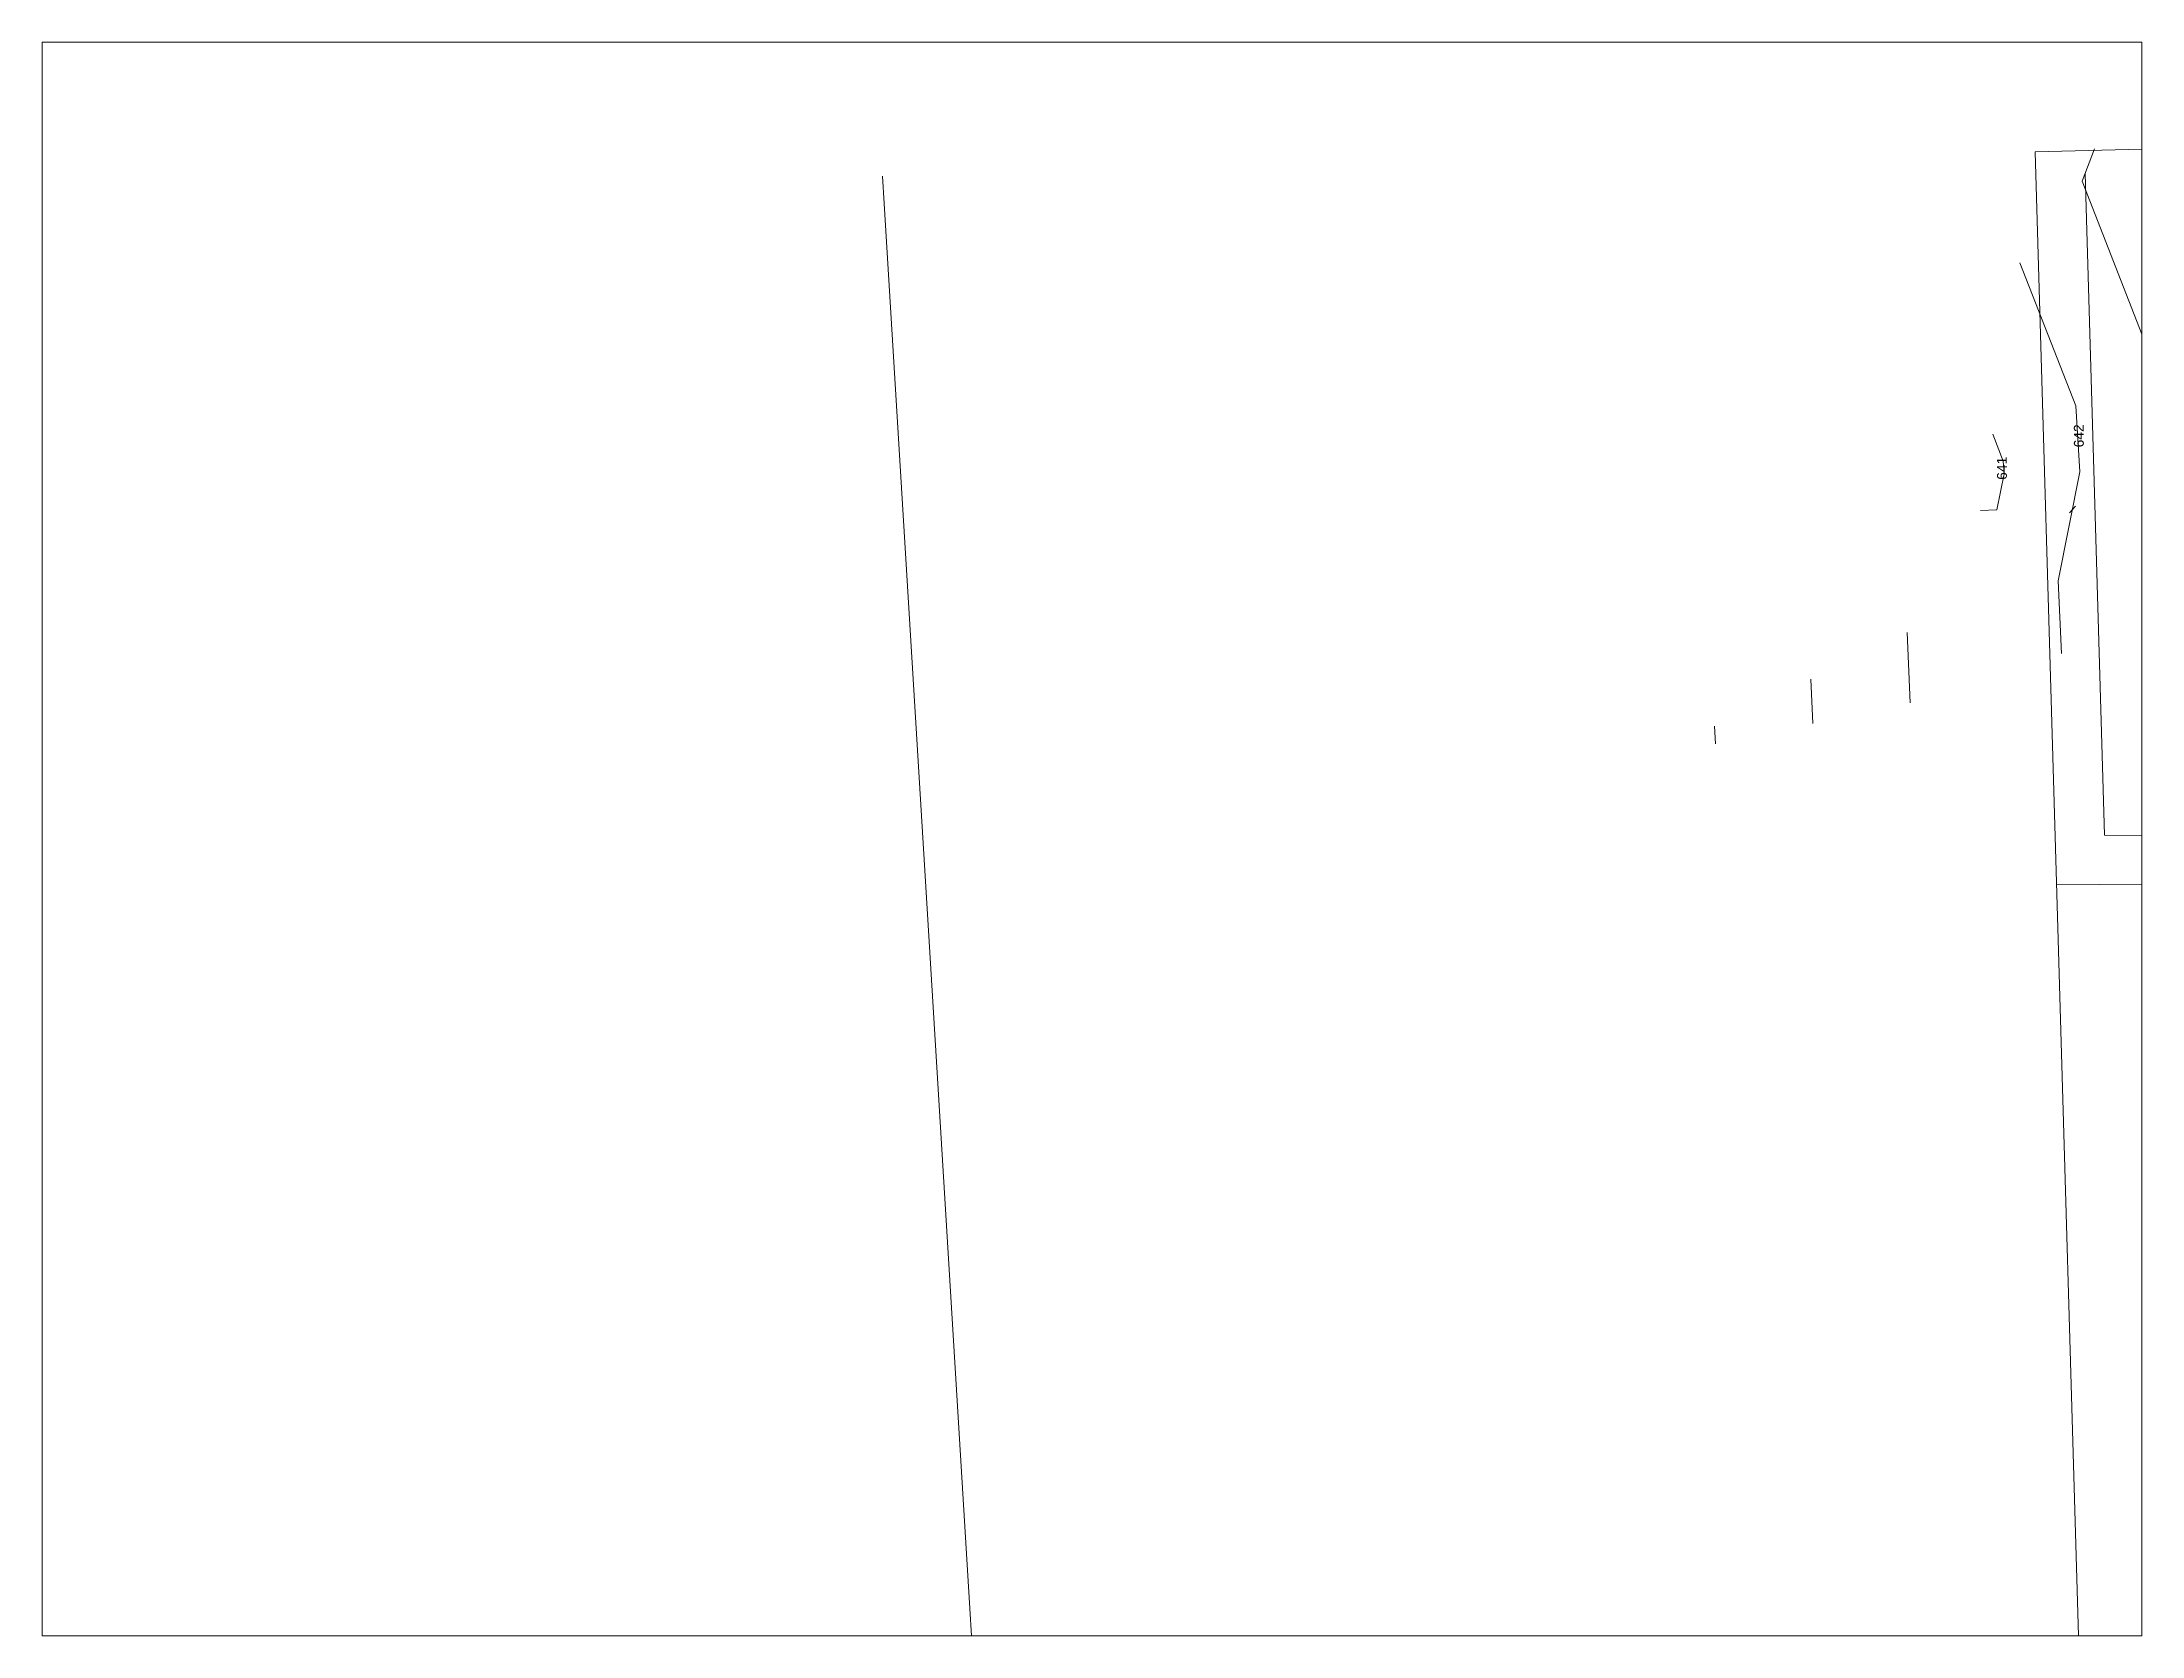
# Paper-space layout 'UTILITY EASEMENT (3)' of a CAD drawing. Extents: x 0.81 to 9.33, y 0.57 to 7.03.
# The model-space entities are those that its viewports show. They can reach past a viewport. Long polylines and large blocks are cut down to what shows.
import ezdxf

# ---------------------------------------------------------------- set-up
doc = ezdxf.new("R2010")
doc.units = 0
doc.header["$LTSCALE"] = 20
doc.header["$MEASUREMENT"] = 0
for name, pattern in [('ACAD_ISO12W100', [21, 12, -3, 0, -3, 0, -3]), ('DASHED2', [0.375, 0.25, -0.125]), ('HIDDEN', [0.375, 0.25, -0.125])]:
    doc.linetypes.add(name, pattern=pattern)
doc.layers.add('CONTOURS', color=35, linetype='CONTINUOUS')
doc.layers.add('DP', color=11, linetype='CONTINUOUS', plot=False)
for name, color, linetype, lineweight in [('EBNDY', 210, 'CONTINUOUS', 100), ('EC', 35, 'HIDDEN', 140), ('ELOT', 53, 'ACAD_ISO12W100', 25), ('PCNTR_PND', 7, 'CONTINUOUS', 100), ('PESMT', 7, 'DASHED2', 30)]:
    doc.layers.add(name, color=color, linetype=linetype, lineweight=lineweight)
doc.styles.add('ARIEL', font='swiss.ttf')

msp = doc.modelspace()

# ---------------------------------------------------------------- linework, layer by layer
at = {"layer": 'CONTOURS', "lineweight": 0}
msp.add_line((10316.85, 10309.67, 640), (10307.91, 10309.28, 640), dxfattribs=at)
at = {"layer": 'EBNDY', "lineweight": 0}
for p, q in [((9968.01, 10250.87), (10423.8, 10264.19)), ((10423.8, 10264.19), (10425.67, 10187.68))]:
    msp.add_line(p, q, dxfattribs=at)
at = {"layer": 'EC', "lineweight": 0}
for p, q in [((10307.34, 10329.19, 639), (10303.74, 10329.04, 639)), ((10326.36, 10290.15, 641), (10312.08, 10289.53, 641)), ((10351.23, 10271.93, 641), (10351.09, 10275.28, 641)), ((10358.54, 10270.48, 641), (10351.23, 10271.93, 641)), ((10361.06, 10270.64, 641), (10358.54, 10270.48, 641)), ((10366.52, 10272.78, 641), (10361.06, 10270.64, 641)), ((10401.29, 10267.28, 642), (10372.3, 10255.94, 642)), ((10336.84, 10259.48, 642), (10322.08, 10258.84, 642)), ((10358.93, 10255.1, 642), (10336.84, 10259.48, 642)), ((10372.3, 10255.94, 642), (10358.93, 10255.1, 642)), ((10417.85, 10254.67, 643), (10383.55, 10241.24, 643)), ((10424.4, 10252.14, 643), (10417.85, 10254.67, 643)), ((10347.45, 10242.07, 643), (10339.53, 10241.72, 643)), ((10359.32, 10239.71, 643), (10347.45, 10242.07, 643)), ((10383.55, 10241.24, 643), (10359.32, 10239.71, 643))]:
    msp.add_line(p, q, dxfattribs=at)
at = {"layer": 'ELOT', "lineweight": 0, "ltscale": 0.25}
msp.add_line((10418.85, 10497.99), (9974.64, 10470.88), dxfattribs=at)
at = {"layer": 'PCNTR_PND', "lineweight": 0}
msp.add_line((10350.58, 10257.22), (10351.98, 10256.01), dxfattribs=at)
at = {"layer": 'PESMT', "lineweight": 0}
for p, q in [((10275.32, 10259.85, 0), (10274.63, 10154.7, -0.01)), ((10285.26, 10250.14), (10419.38, 10254.06)), ((10285.26, 10250.14, 0), (10284.56, 10144.8, 0))]:
    msp.add_line(p, q, dxfattribs=at)

# ---------------------------------------------------------------- texts
at = {"layer": 'EC', "lineweight": 0, "style": 'ARIEL'}
for s, p in [('641', (10357.3, 10269.91)), ('642', (10363.88, 10254.31)), ('643', (10371.06, 10239.6))]:
    msp.add_text(s, height=2, rotation=0.2293, dxfattribs=at).set_placement(p)

psp = doc.layouts.new('UTILITY EASEMENT (3)')

# ---------------------------------------------------------------- viewports
at = {"layer": 'DP', "view_target_point": (10233.226, 10190.8263), "view_twist_angle": 90}
vp = psp.add_viewport(center=(5.0697, 3.797), size=(8.5186, 6.46256), view_center_point=(-264.6459, 51.2515), view_height=323.128021, dxfattribs=at)
vp.frozen_layers = ['DP']

doc.saveas('drawing.dxf')
